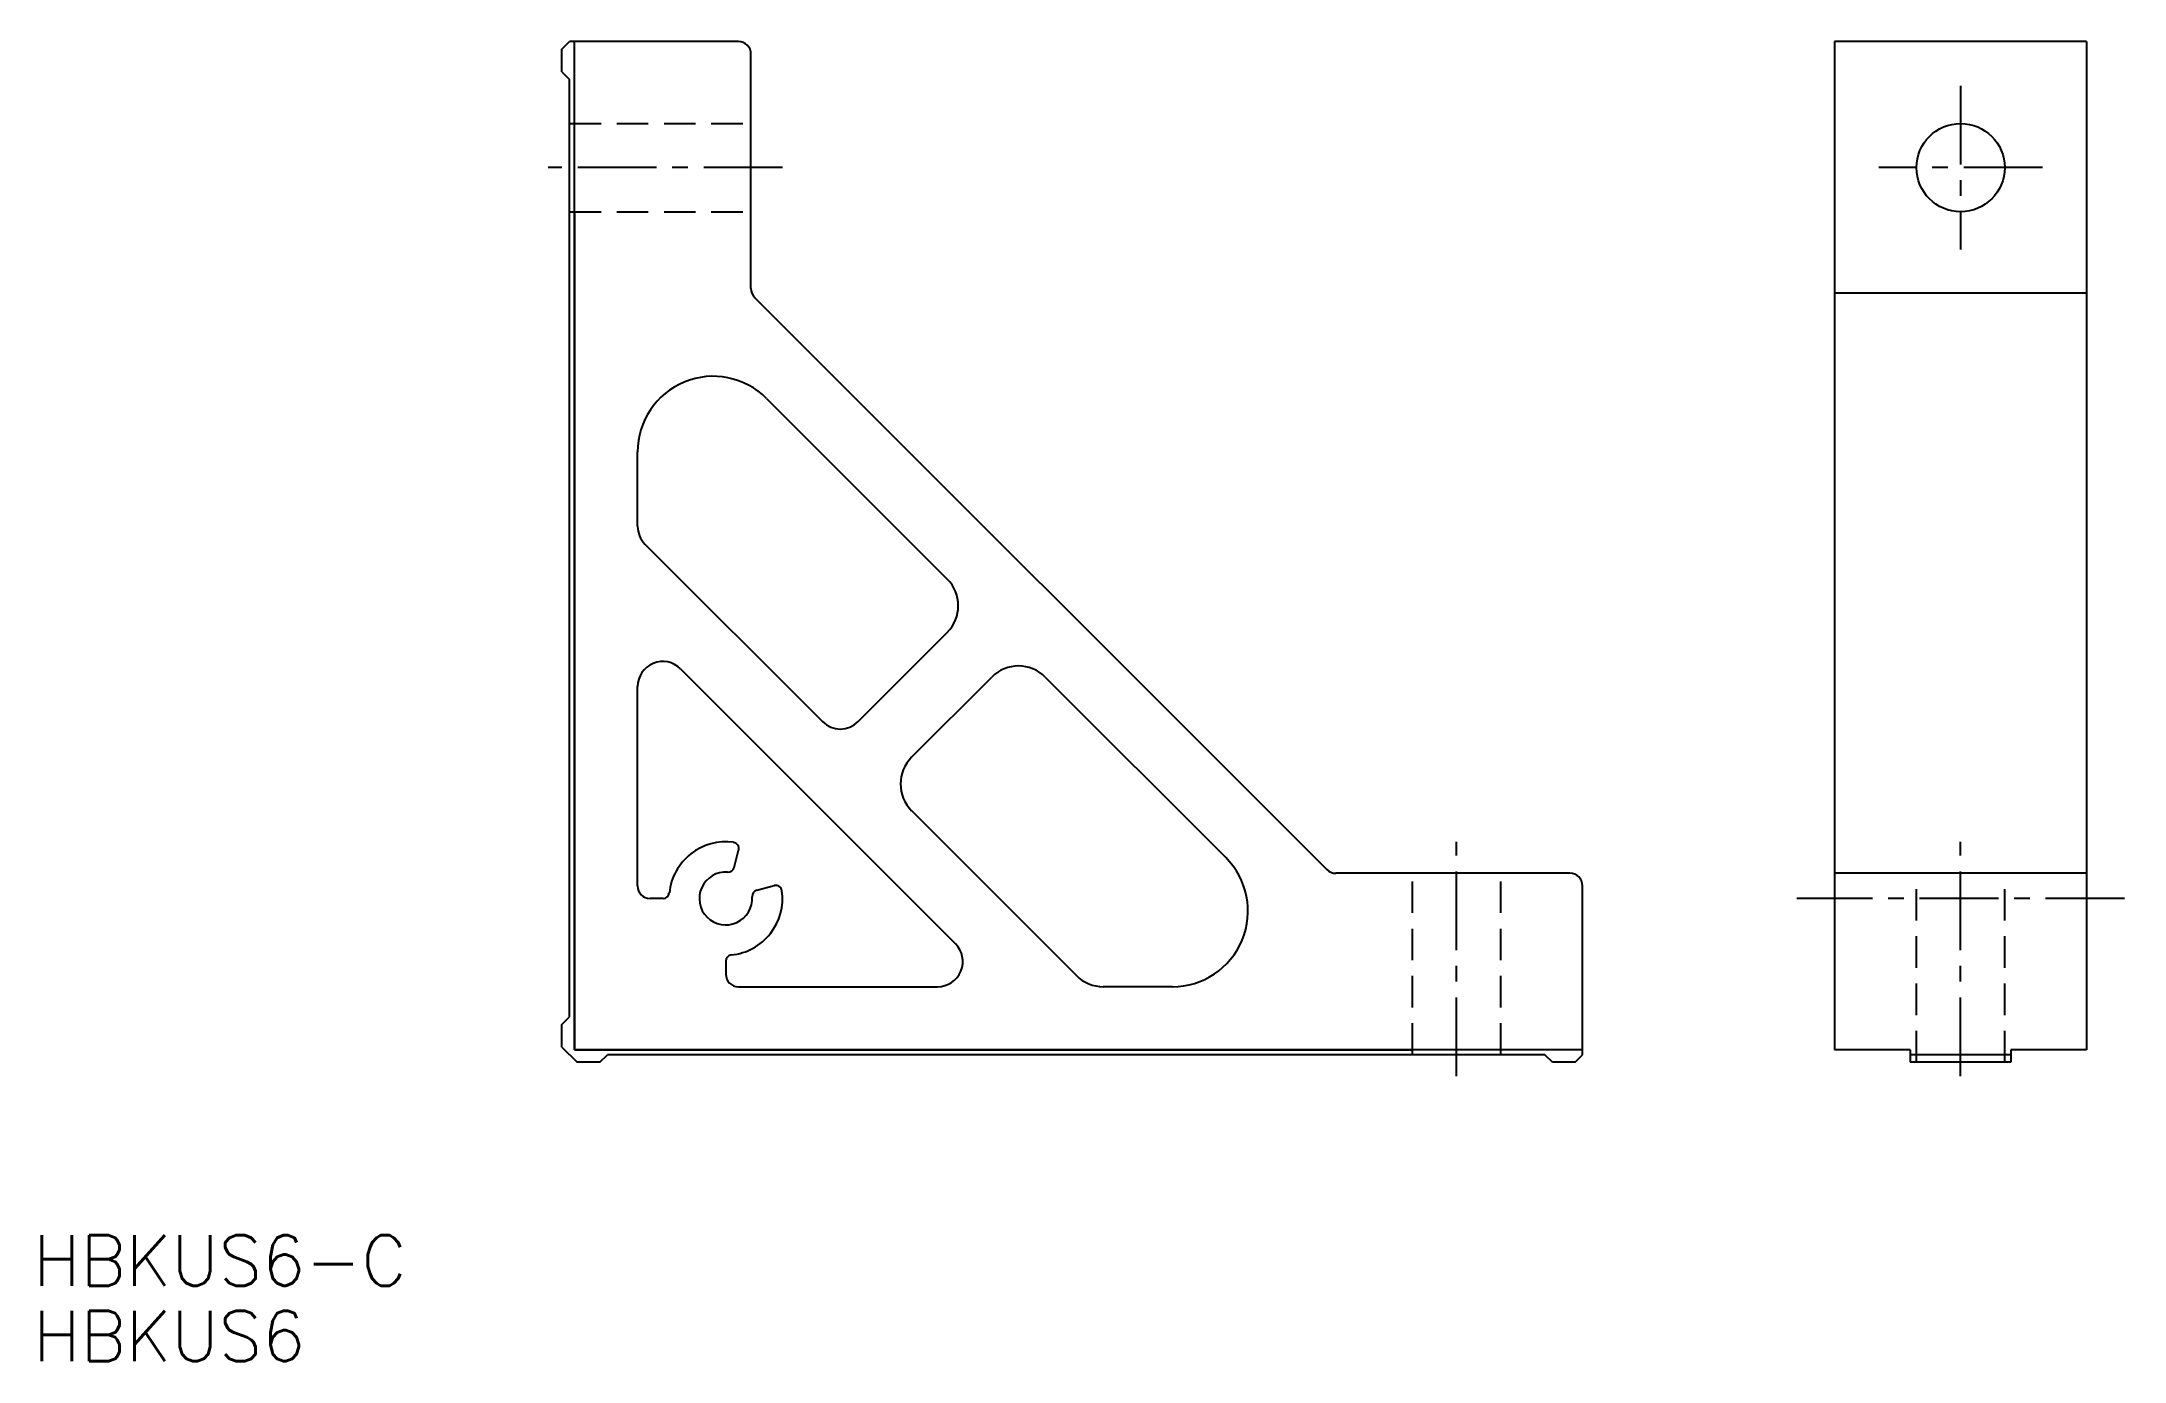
# Model space of a CAD drawing. Extents: x -34 to 131, y -237 to -133.
import ezdxf

# ---------------------------------------------------------------- set-up
doc = ezdxf.new("R2010")
doc.units = 0
doc.header["$LTSCALE"] = 5
doc.linetypes.add('CENTER', pattern=[2, 1.25, -0.25, 0.25, -0.25])
doc.linetypes.add('DASHED', pattern=[0.75, 0.5, -0.25])
doc.layers.get('0').update_dxf_attribs({"linetype": 'CONTINUOUS'})
doc.layers.add('CENTER', color=1, linetype='CENTER')
doc.layers.add('SIZE', color=7, linetype='CONTINUOUS')
doc.styles.get("Standard").update_dxf_attribs({"font": 'txt.shx', "bigfont": 'extfont2.shx'})

msp = doc.modelspace()

# ---------------------------------------------------------------- linework, layer by layer
at = {"color": 7, "linetype": 'CONTINUOUS'}
for p, q in [((6.85, -133.13), (7.45, -132.53)), ((6.85, -134.93), (6.85, -133.13)), ((20.85, -132.53), (7.45, -132.53)), ((7.85, -212.53), (7.85, -132.53)), ((21.85, -152.12), (21.85, -133.53)), ((6.85, -134.93), (7.45, -135.53)), ((7.45, -209.93), (7.45, -135.53)), ((22.14, -152.83), (67.55, -198.24)), ((23.09, -160.85), (37.42, -175.18)), ((12.85, -170.99), (12.85, -165.09)), ((13.43, -172.4), (27.52, -186.49)), ((30.35, -186.49), (37.42, -179.42)), ((16.26, -182.3), (38.08, -204.12)), ((34.59, -189.32), (40.96, -182.96)), ((45.2, -182.96), (59.53, -197.29)), ((12.85, -199.53), (12.85, -183.72)), ((34.59, -193.56), (47.68, -206.65)), ((20.51, -198.07), (20.87, -196.7)), ((22.31, -199.87), (23.68, -199.51)), ((86.85, -198.53), (68.26, -198.53)), ((87.85, -212.93), (87.85, -199.53)), ((14.87, -200.53), (13.85, -200.53)), ((19.85, -205.51), (19.85, -206.53)), ((20.85, -207.53), (36.66, -207.53)), ((55.29, -207.53), (49.81, -207.53)), ((6.85, -210.53), (7.45, -209.93)), ((6.85, -212.33), (6.85, -210.53)), ((6.85, -212.33), (8.05, -213.53)), ((87.85, -212.53), (7.85, -212.53)), ((9.85, -213.53), (10.45, -212.93)), ((84.85, -212.93), (10.45, -212.93)), ((85.45, -213.53), (84.85, -212.93)), ((87.25, -213.53), (87.85, -212.93)), ((9.85, -213.53), (8.05, -213.53)), ((87.25, -213.53), (85.45, -213.53))]:
    msp.add_line(p, q, dxfattribs=at)
for p, q in [((107.85, -132.53), (107.85, -212.53)), ((127.85, -132.53), (107.85, -132.53)), ((127.85, -132.53), (127.85, -212.53)), ((127.85, -152.5), (107.85, -152.5)), ((127.85, -198.53), (107.85, -198.53)), ((113.85, -212.53), (107.85, -212.53)), ((113.85, -212.53), (113.85, -213.53)), ((121.85, -212.93), (113.85, -212.93)), ((127.85, -212.53), (121.85, -212.53)), ((121.85, -212.53), (121.85, -213.53)), ((121.85, -213.53), (113.85, -213.53))]:
    msp.add_line(p, q)
at = {"color": 3, "linetype": 'DASHED'}
for p, q in [((7.45, -139.03), (21.85, -139.03)), ((7.45, -146.03), (21.85, -146.03)), ((74.35, -212.93), (74.35, -198.53)), ((81.35, -212.93), (81.35, -198.53)), ((114.35, -213.53), (114.35, -198.53)), ((121.35, -213.53), (121.35, -198.53))]:
    msp.add_line(p, q, dxfattribs=at)
msp.add_circle((117.85, -142.53), 3.5)
at = {"color": 7, "linetype": 'CONTINUOUS'}
for centre, radius, start, end in [((20.85, -133.53), 1, 360, 90), ((22.85, -152.12), 1, 180, 225), ((18.85, -165.09), 6, 45, 180), ((14.85, -170.99), 2, 180, 225), ((35.3, -177.3), 3, 315, 45), ((14.85, -183.72), 2, 45, 180), ((43.08, -185.08), 3, 45, 135), ((28.94, -185.08), 2, 225, 315), ((36.72, -191.44), 3, 135, 225), ((19.85, -200.53), 4.5, 82.1808, 174.2608), ((20.39, -196.57), 0.5, 345, 82.1807), ((20.03, -197.94), 0.5, 266.088, 345), ((55.29, -201.53), 6, 270, 45), ((68.26, -197.53), 1, 225, 270), ((13.85, -199.53), 1, 180, 270), ((19.85, -200.53), 2.1, 86.088, 3.9134), ((19.85, -200.53), 4.5, 275.7392, 7.8195), ((22.44, -200.36), 0.5, 105, 183.9134), ((23.81, -199.99), 0.5, 7.8195, 105), ((86.85, -199.53), 1, 360, 90), ((14.87, -200.03), 0.5, 270, 354.2608), ((36.66, -205.53), 2, 270, 45), ((20.35, -205.51), 0.5, 95.7392, 180), ((20.85, -206.53), 1, 180, 270), ((49.81, -204.53), 3, 225, 270)]:
    msp.add_arc(centre, radius, start, end, dxfattribs=at)
at = {"layer": 'CENTER', "color": 1, "linetype": 'CENTER'}
for p, q in [((117.85, -136.03), (117.85, -149.03)), ((24.35, -142.53), (5.75, -142.53)), ((124.35, -142.53), (111.35, -142.53)), ((77.85, -214.63), (77.85, -196.03)), ((117.85, -214.63), (117.85, -196.03)), ((130.85, -200.53), (104.85, -200.53))]:
    msp.add_line(p, q, dxfattribs=at)
at = {"layer": 'SIZE'}
for p, q in [((7.85, -146.03), (7.85, -212.53)), ((7.85, -212.53), (74.35, -212.53))]:
    msp.add_line(p, q, dxfattribs=at)

# ---------------------------------------------------------------- texts
at = {"color": 7, "linetype": 'CONTINUOUS'}
for s, p in [('HBKUS6-C', (-35.13, -231.26)), ('HBKUS6', (-35.13, -237.26))]:
    msp.add_text(s, height=4, dxfattribs=at).set_placement(p)

doc.saveas('drawing.dxf')
